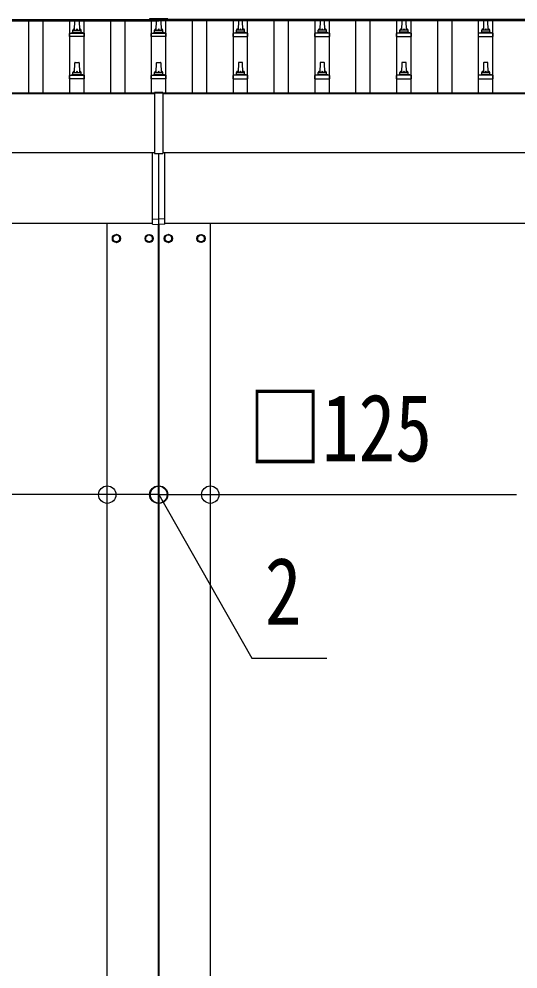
# Model space of a CAD drawing. Units: millimetres, scale not verified. Extents: x -21025 to 21025, y -14850 to 14850.
# Drawn here: x -11869 to -10648, y -9120 to -6795 of the extents above; entities that cross this region are included whole.
import ezdxf
from ezdxf.enums import TextEntityAlignment as Align

# ---------------------------------------------------------------- set-up
doc = ezdxf.new("R2010")
doc.units = ezdxf.units.MM
doc.header["$LTSCALE"] = 60
for name, color, linetype in [('0-5_YKK_13', 4, 'Continuous'), ('0-6_YKK_A1', 4, 'Continuous'), ('0-7_YKK_D', 6, 'Continuous')]:
    doc.layers.add(name, color=color, linetype=linetype)
doc.styles.add('ＭＳ ゴシック', font='')
doc.styles.get('ＭＳ ゴシック').set_extended_font_data('MS Gothic')

msp = doc.modelspace()

# ---------------------------------------------------------------- linework, layer by layer
at = {"layer": '0-5_YKK_13'}
for p, q in [((-11732.9, -6822.5), (-11732.17, -6798.97)), ((-11731.18, -6798), (-11722.63, -6798)), ((-11721.63, -6798.97), (-11720.9, -6822.5)), ((-11549.4, -6794.98), (-11549.4, -6797.83)), ((-11504.4, -6794.98), (-11549.4, -6794.98)), ((-11504.4, -6796.83), (-11549.4, -6796.83)), ((-11504.4, -6797.83), (-11549.4, -6797.83)), ((-11532.9, -6822.5), (-11532.17, -6798.97)), ((-11531.18, -6798), (-11522.63, -6798)), ((-11521.63, -6798.97), (-11520.9, -6822.5)), ((-11504.4, -6794.98), (-11504.4, -6797.83)), ((-11332.17, -6798.97), (-11332.9, -6822.5)), ((-11322.63, -6798), (-11331.18, -6798)), ((-11320.9, -6822.5), (-11321.63, -6798.97)), ((-11132.17, -6798.97), (-11132.9, -6822.5)), ((-11122.63, -6798), (-11131.18, -6798)), ((-11120.9, -6822.5), (-11121.63, -6798.97)), ((-10932.17, -6798.97), (-10932.9, -6822.5)), ((-10922.63, -6798), (-10931.18, -6798)), ((-10920.9, -6822.5), (-10921.63, -6798.97)), ((-10732.17, -6798.97), (-10732.9, -6822.5)), ((-10722.63, -6798), (-10731.18, -6798)), ((-10720.9, -6822.5), (-10721.63, -6798.97)), ((-11745.15, -6838), (-11745.15, -6830.28)), ((-11744.77, -6829.5), (-11709.03, -6829.5)), ((-11744.39, -6829.31), (-11737.67, -6827.68)), ((-11737.28, -6827.5), (-11716.52, -6827.5)), ((-11736.9, -6826.71), (-11736.9, -6822.5)), ((-11735.9, -6822.5), (-11717.9, -6822.5)), ((-11716.9, -6826.71), (-11716.9, -6822.5)), ((-11709.42, -6829.31), (-11716.14, -6827.68)), ((-11708.65, -6838), (-11708.65, -6830.28)), ((-11545.15, -6838), (-11545.15, -6830.28)), ((-11544.77, -6829.5), (-11509.03, -6829.5)), ((-11544.39, -6829.31), (-11537.67, -6827.68)), ((-11537.28, -6827.5), (-11516.52, -6827.5)), ((-11536.9, -6826.71), (-11536.9, -6822.5)), ((-11535.9, -6822.5), (-11517.9, -6822.5)), ((-11516.9, -6826.71), (-11516.9, -6822.5)), ((-11509.42, -6829.31), (-11516.14, -6827.68)), ((-11508.65, -6838), (-11508.65, -6830.28)), ((-11345.15, -6838), (-11345.15, -6830.28)), ((-11309.03, -6829.5), (-11344.77, -6829.5)), ((-11344.39, -6829.31), (-11337.67, -6827.68)), ((-11316.52, -6827.5), (-11337.28, -6827.5)), ((-11336.9, -6826.71), (-11336.9, -6822.5)), ((-11317.9, -6822.5), (-11335.9, -6822.5)), ((-11316.9, -6826.71), (-11316.9, -6822.5)), ((-11309.42, -6829.31), (-11316.14, -6827.68)), ((-11308.65, -6838), (-11308.65, -6830.28)), ((-11145.15, -6838), (-11145.15, -6830.28)), ((-11109.03, -6829.5), (-11144.77, -6829.5)), ((-11144.39, -6829.31), (-11137.67, -6827.68)), ((-11116.52, -6827.5), (-11137.28, -6827.5)), ((-11136.9, -6826.71), (-11136.9, -6822.5)), ((-11117.9, -6822.5), (-11135.9, -6822.5)), ((-11116.9, -6826.71), (-11116.9, -6822.5)), ((-11109.42, -6829.31), (-11116.14, -6827.68)), ((-11108.65, -6838), (-11108.65, -6830.28)), ((-10945.15, -6838), (-10945.15, -6830.28)), ((-10909.03, -6829.5), (-10944.77, -6829.5)), ((-10944.39, -6829.31), (-10937.67, -6827.68)), ((-10916.52, -6827.5), (-10937.28, -6827.5)), ((-10936.9, -6826.71), (-10936.9, -6822.5)), ((-10917.9, -6822.5), (-10935.9, -6822.5)), ((-10916.9, -6826.71), (-10916.9, -6822.5)), ((-10909.42, -6829.31), (-10916.14, -6827.68)), ((-10908.65, -6838), (-10908.65, -6830.28)), ((-10745.15, -6838), (-10745.15, -6830.28)), ((-10709.03, -6829.5), (-10744.77, -6829.5)), ((-10744.39, -6829.31), (-10737.67, -6827.68)), ((-10716.52, -6827.5), (-10737.28, -6827.5)), ((-10736.9, -6826.71), (-10736.9, -6822.5)), ((-10717.9, -6822.5), (-10735.9, -6822.5)), ((-10716.9, -6826.71), (-10716.9, -6822.5)), ((-10709.42, -6829.31), (-10716.14, -6827.68)), ((-10708.65, -6838), (-10708.65, -6830.28)), ((-11708.65, -6838), (-11745.15, -6838)), ((-11508.65, -6838), (-11545.15, -6838)), ((-11345.15, -6838), (-11308.65, -6838)), ((-11145.15, -6838), (-11108.65, -6838)), ((-10945.15, -6838), (-10908.65, -6838)), ((-10745.15, -6838), (-10708.65, -6838)), ((-11732.9, -6925.83), (-11732.17, -6902.31)), ((-11731.18, -6901.33), (-11722.63, -6901.33)), ((-11721.63, -6902.31), (-11720.9, -6925.83)), ((-11532.9, -6925.83), (-11532.17, -6902.31)), ((-11531.18, -6901.33), (-11522.63, -6901.33)), ((-11521.63, -6902.31), (-11520.9, -6925.83)), ((-11332.17, -6902.31), (-11332.9, -6925.83)), ((-11322.63, -6901.33), (-11331.18, -6901.33)), ((-11320.9, -6925.83), (-11321.63, -6902.31)), ((-11132.17, -6902.31), (-11132.9, -6925.83)), ((-11122.63, -6901.33), (-11131.18, -6901.33)), ((-11120.9, -6925.83), (-11121.63, -6902.31)), ((-10932.17, -6902.31), (-10932.9, -6925.83)), ((-10922.63, -6901.33), (-10931.18, -6901.33)), ((-10920.9, -6925.83), (-10921.63, -6902.31)), ((-10732.17, -6902.31), (-10732.9, -6925.83)), ((-10722.63, -6901.33), (-10731.18, -6901.33)), ((-10720.9, -6925.83), (-10721.63, -6902.31)), ((-11736.9, -6930.04), (-11736.9, -6925.83)), ((-11735.9, -6925.83), (-11717.9, -6925.83)), ((-11716.9, -6930.04), (-11716.9, -6925.83)), ((-11536.9, -6930.04), (-11536.9, -6925.83)), ((-11535.9, -6925.83), (-11517.9, -6925.83)), ((-11516.9, -6930.04), (-11516.9, -6925.83)), ((-11336.9, -6930.04), (-11336.9, -6925.83)), ((-11317.9, -6925.83), (-11335.9, -6925.83)), ((-11316.9, -6930.04), (-11316.9, -6925.83)), ((-11136.9, -6930.04), (-11136.9, -6925.83)), ((-11117.9, -6925.83), (-11135.9, -6925.83)), ((-11116.9, -6930.04), (-11116.9, -6925.83)), ((-10936.9, -6930.04), (-10936.9, -6925.83)), ((-10917.9, -6925.83), (-10935.9, -6925.83)), ((-10916.9, -6930.04), (-10916.9, -6925.83)), ((-10736.9, -6930.04), (-10736.9, -6925.83)), ((-10717.9, -6925.83), (-10735.9, -6925.83)), ((-10716.9, -6930.04), (-10716.9, -6925.83)), ((-11745.15, -6941.33), (-11745.15, -6933.62)), ((-11708.65, -6941.33), (-11745.15, -6941.33)), ((-11744.77, -6932.83), (-11709.03, -6932.83)), ((-11744.39, -6932.64), (-11737.67, -6931.02)), ((-11737.28, -6930.83), (-11716.52, -6930.83)), ((-11709.42, -6932.64), (-11716.14, -6931.02)), ((-11708.65, -6941.33), (-11708.65, -6933.62)), ((-11545.15, -6941.33), (-11545.15, -6933.62)), ((-11508.65, -6941.33), (-11545.15, -6941.33)), ((-11544.77, -6932.83), (-11509.03, -6932.83)), ((-11544.39, -6932.64), (-11537.67, -6931.02)), ((-11537.28, -6930.83), (-11516.52, -6930.83)), ((-11509.42, -6932.64), (-11516.14, -6931.02)), ((-11508.65, -6941.33), (-11508.65, -6933.62)), ((-11345.15, -6941.33), (-11345.15, -6933.62)), ((-11345.15, -6941.33), (-11308.65, -6941.33)), ((-11309.03, -6932.83), (-11344.77, -6932.83)), ((-11344.39, -6932.64), (-11337.67, -6931.02)), ((-11316.52, -6930.83), (-11337.28, -6930.83)), ((-11309.42, -6932.64), (-11316.14, -6931.02)), ((-11308.65, -6941.33), (-11308.65, -6933.62)), ((-11145.15, -6941.33), (-11145.15, -6933.62)), ((-11145.15, -6941.33), (-11108.65, -6941.33)), ((-11109.03, -6932.83), (-11144.77, -6932.83)), ((-11144.39, -6932.64), (-11137.67, -6931.02)), ((-11116.52, -6930.83), (-11137.28, -6930.83)), ((-11109.42, -6932.64), (-11116.14, -6931.02)), ((-11108.65, -6941.33), (-11108.65, -6933.62)), ((-10945.15, -6941.33), (-10945.15, -6933.62)), ((-10945.15, -6941.33), (-10908.65, -6941.33)), ((-10909.03, -6932.83), (-10944.77, -6932.83)), ((-10944.39, -6932.64), (-10937.67, -6931.02)), ((-10916.52, -6930.83), (-10937.28, -6930.83)), ((-10909.42, -6932.64), (-10916.14, -6931.02)), ((-10908.65, -6941.33), (-10908.65, -6933.62)), ((-10745.15, -6941.33), (-10745.15, -6933.62)), ((-10745.15, -6941.33), (-10708.65, -6941.33)), ((-10709.03, -6932.83), (-10744.77, -6932.83)), ((-10744.39, -6932.64), (-10737.67, -6931.02)), ((-10716.52, -6930.83), (-10737.28, -6930.83)), ((-10709.42, -6932.64), (-10716.14, -6931.02)), ((-10708.65, -6941.33), (-10708.65, -6933.62)), ((-11536.9, -6975.25), (-11536.9, -7124.05)), ((-11516.9, -6975.25), (-11536.9, -6975.25)), ((-11516.9, -6976.85), (-11536.9, -6976.85)), ((-11516.9, -6975.25), (-11516.9, -7124.05)), ((-11541.9, -7284.75), (-11541.9, -7122.26)), ((-11536.9, -7124.05), (-11516.9, -7124.05)), ((-11511.9, -7284.75), (-11511.9, -7122.26)), ((-11541.9, -7297.44), (-11526.9, -7298.09)), ((-11511.9, -7284.75), (-11526.9, -7284.09)), ((-11511.9, -7297.44), (-11511.9, -7284.75)), ((-11621.8, -7331.84), (-11621.9, -7331.84)), ((-11621.8, -7332.34), (-11621.9, -7332.34)), ((-11559, -7331.84), (-11558.9, -7331.84)), ((-11559, -7332.34), (-11558.9, -7332.34)), ((-11494.8, -7331.84), (-11494.9, -7331.84)), ((-11494.8, -7332.34), (-11494.9, -7332.34)), ((-11432, -7331.84), (-11431.9, -7331.84)), ((-11432, -7332.34), (-11431.9, -7332.34))]:
    msp.add_line(p, q, dxfattribs=at)
for points in [[(-11541.9, -7297.44), (-11541.9, -7284.75), (-11526.9, -7284.09), (-11526.9, -7124.05)], [(-11511.9, -7297.44), (-11526.9, -7298.09), (-11526.9, -7284.09)]]:
    msp.add_lwpolyline(points, dxfattribs=at)
for points in [[(-11630.4, -7322.28), (-11638.9, -7327.18), (-11638.9, -7337), (-11630.4, -7341.91), (-11621.9, -7337), (-11621.9, -7327.18)], [(-11550.4, -7322.28), (-11541.9, -7327.18), (-11541.9, -7337), (-11550.4, -7341.91), (-11558.9, -7337), (-11558.9, -7327.18)], [(-11503.4, -7322.28), (-11511.9, -7327.18), (-11511.9, -7337), (-11503.4, -7341.91), (-11494.9, -7337), (-11494.9, -7327.18)], [(-11423.4, -7322.28), (-11414.9, -7327.18), (-11414.9, -7337), (-11423.4, -7341.91), (-11431.9, -7337), (-11431.9, -7327.18)]]:
    msp.add_lwpolyline(points, close=True, dxfattribs=at)
for centre, radius in [((-11630.4, -7332.09), 10), ((-11630.4, -7332.09), 8.5), ((-11550.4, -7332.09), 10), ((-11550.4, -7332.09), 8.5), ((-11503.4, -7332.09), 10), ((-11503.4, -7332.09), 8.5), ((-11423.4, -7332.09), 10), ((-11423.4, -7332.09), 8.5)]:
    msp.add_circle(centre, radius, dxfattribs=at)
for centre, radius, start, end in [((-11731.18, -6799), 1, 90, 178.60509), ((-11722.63, -6799), 1, 1.39491, 90), ((-11531.18, -6799), 1, 90, 178.60509), ((-11522.63, -6799), 1, 1.39491, 90), ((-11331.18, -6799), 1, 90, 178.60509), ((-11322.63, -6799), 1, 1.39491, 90), ((-11131.18, -6799), 1, 90, 178.60509), ((-11122.63, -6799), 1, 1.39491, 90), ((-10931.18, -6799), 1, 90, 178.60509), ((-10922.63, -6799), 1, 1.39491, 90), ((-10731.18, -6799), 1, 90, 178.60509), ((-10722.63, -6799), 1, 1.39491, 90), ((-11744.15, -6830.28), 1, 103.62699, 180), ((-11737.9, -6826.71), 1, 283.62699, 0), ((-11732.82, -6823.13), 4.13, 90, 171.17633), ((-11735.9, -6823.5), 1, 90, 180), ((-11723.57, -6822.5), 4.83, 133.60282, 180), ((-11730.23, -6822.5), 4.83, 0, 46.39718), ((-11720.99, -6823.13), 4.13, 8.82367, 90), ((-11717.9, -6823.5), 1, 0, 90), ((-11715.9, -6826.71), 1, 180, 256.37301), ((-11709.65, -6830.28), 1, 0, 76.37301), ((-11544.15, -6830.28), 1, 103.62699, 180), ((-11537.9, -6826.71), 1, 283.62699, 0), ((-11532.82, -6823.13), 4.13, 90, 171.17633), ((-11535.9, -6823.5), 1, 90, 180), ((-11523.57, -6822.5), 4.83, 133.60282, 180), ((-11530.23, -6822.5), 4.83, 0, 46.39718), ((-11520.99, -6823.13), 4.13, 8.82367, 90), ((-11517.9, -6823.5), 1, 0, 90), ((-11515.9, -6826.71), 1, 180, 256.37301), ((-11509.65, -6830.28), 1, 0, 76.37301), ((-11344.15, -6830.28), 1, 103.62699, 180), ((-11337.9, -6826.71), 1, 283.62699, 0), ((-11332.82, -6823.13), 4.13, 90, 171.17633), ((-11335.9, -6823.5), 1, 90, 180), ((-11323.57, -6822.5), 4.83, 133.60282, 180), ((-11330.23, -6822.5), 4.83, 0, 46.39718), ((-11320.99, -6823.13), 4.13, 8.82367, 90), ((-11317.9, -6823.5), 1, 0, 90), ((-11315.9, -6826.71), 1, 180, 256.37301), ((-11309.65, -6830.28), 1, 0, 76.37301), ((-11144.15, -6830.28), 1, 103.62699, 180), ((-11137.9, -6826.71), 1, 283.62699, 0), ((-11132.82, -6823.13), 4.13, 90, 171.17633), ((-11135.9, -6823.5), 1, 90, 180), ((-11123.57, -6822.5), 4.83, 133.60282, 180), ((-11130.23, -6822.5), 4.83, 0, 46.39718), ((-11120.99, -6823.13), 4.13, 8.82367, 90), ((-11117.9, -6823.5), 1, 0, 90), ((-11115.9, -6826.71), 1, 180, 256.37301), ((-11109.65, -6830.28), 1, 0, 76.37301), ((-10944.15, -6830.28), 1, 103.62699, 180), ((-10937.9, -6826.71), 1, 283.62699, 0), ((-10932.82, -6823.13), 4.13, 90, 171.17633), ((-10935.9, -6823.5), 1, 90, 180), ((-10923.57, -6822.5), 4.83, 133.60282, 180), ((-10930.23, -6822.5), 4.83, 0, 46.39718), ((-10920.99, -6823.13), 4.13, 8.82367, 90), ((-10917.9, -6823.5), 1, 0, 90), ((-10915.9, -6826.71), 1, 180, 256.37301), ((-10909.65, -6830.28), 1, 0, 76.37301), ((-10744.15, -6830.28), 1, 103.62699, 180), ((-10737.9, -6826.71), 1, 283.62699, 0), ((-10732.82, -6823.13), 4.13, 90, 171.17633), ((-10735.9, -6823.5), 1, 90, 180), ((-10723.57, -6822.5), 4.83, 133.60282, 180), ((-10730.23, -6822.5), 4.83, 0, 46.39718), ((-10720.99, -6823.13), 4.13, 8.82367, 90), ((-10717.9, -6823.5), 1, 0, 90), ((-10715.9, -6826.71), 1, 180, 256.37301), ((-10709.65, -6830.28), 1, 0, 76.37301), ((-11731.18, -6902.33), 1, 90, 178.60509), ((-11722.63, -6902.33), 1, 1.39491, 90), ((-11531.18, -6902.33), 1, 90, 178.60509), ((-11522.63, -6902.33), 1, 1.39491, 90), ((-11331.18, -6902.33), 1, 90, 178.60509), ((-11322.63, -6902.33), 1, 1.39491, 90), ((-11131.18, -6902.33), 1, 90, 178.60509), ((-11122.63, -6902.33), 1, 1.39491, 90), ((-10931.18, -6902.33), 1, 90, 178.60509), ((-10922.63, -6902.33), 1, 1.39491, 90), ((-10731.18, -6902.33), 1, 90, 178.60509), ((-10722.63, -6902.33), 1, 1.39491, 90), ((-11732.82, -6926.46), 4.13, 90, 171.17633), ((-11735.9, -6926.83), 1, 90, 180), ((-11723.57, -6925.83), 4.83, 133.60282, 180), ((-11730.23, -6925.83), 4.83, 0, 46.39718), ((-11720.99, -6926.46), 4.13, 8.82367, 90), ((-11717.9, -6926.83), 1, 0, 90), ((-11532.82, -6926.46), 4.13, 90, 171.17633), ((-11535.9, -6926.83), 1, 90, 180), ((-11523.57, -6925.83), 4.83, 133.60282, 180), ((-11530.23, -6925.83), 4.83, 0, 46.39718), ((-11520.99, -6926.46), 4.13, 8.82367, 90), ((-11517.9, -6926.83), 1, 0, 90), ((-11332.82, -6926.46), 4.13, 90, 171.17633), ((-11335.9, -6926.83), 1, 90, 180), ((-11323.57, -6925.83), 4.83, 133.60282, 180), ((-11330.23, -6925.83), 4.83, 0, 46.39718), ((-11320.99, -6926.46), 4.13, 8.82367, 90), ((-11317.9, -6926.83), 1, 0, 90), ((-11132.82, -6926.46), 4.13, 90, 171.17633), ((-11135.9, -6926.83), 1, 90, 180), ((-11123.57, -6925.83), 4.83, 133.60282, 180), ((-11130.23, -6925.83), 4.83, 0, 46.39718), ((-11120.99, -6926.46), 4.13, 8.82367, 90), ((-11117.9, -6926.83), 1, 0, 90), ((-10932.82, -6926.46), 4.13, 90, 171.17633), ((-10935.9, -6926.83), 1, 90, 180), ((-10923.57, -6925.83), 4.83, 133.60282, 180), ((-10930.23, -6925.83), 4.83, 0, 46.39718), ((-10920.99, -6926.46), 4.13, 8.82367, 90), ((-10917.9, -6926.83), 1, 0, 90), ((-10732.82, -6926.46), 4.13, 90, 171.17633), ((-10735.9, -6926.83), 1, 90, 180), ((-10723.57, -6925.83), 4.83, 133.60282, 180), ((-10730.23, -6925.83), 4.83, 0, 46.39718), ((-10720.99, -6926.46), 4.13, 8.82367, 90), ((-10717.9, -6926.83), 1, 0, 90), ((-11744.15, -6933.62), 1, 103.62699, 180), ((-11737.9, -6930.04), 1, 283.62699, 0), ((-11715.9, -6930.04), 1, 180, 256.37301), ((-11709.65, -6933.62), 1, 0, 76.37301), ((-11544.15, -6933.62), 1, 103.62699, 180), ((-11537.9, -6930.04), 1, 283.62699, 0), ((-11515.9, -6930.04), 1, 180, 256.37301), ((-11509.65, -6933.62), 1, 0, 76.37301), ((-11344.15, -6933.62), 1, 103.62699, 180), ((-11337.9, -6930.04), 1, 283.62699, 0), ((-11315.9, -6930.04), 1, 180, 256.37301), ((-11309.65, -6933.62), 1, 0, 76.37301), ((-11144.15, -6933.62), 1, 103.62699, 180), ((-11137.9, -6930.04), 1, 283.62699, 0), ((-11115.9, -6930.04), 1, 180, 256.37301), ((-11109.65, -6933.62), 1, 0, 76.37301), ((-10944.15, -6933.62), 1, 103.62699, 180), ((-10937.9, -6930.04), 1, 283.62699, 0), ((-10915.9, -6930.04), 1, 180, 256.37301), ((-10909.65, -6933.62), 1, 0, 76.37301), ((-10744.15, -6933.62), 1, 103.62699, 180), ((-10737.9, -6930.04), 1, 283.62699, 0), ((-10715.9, -6930.04), 1, 180, 256.37301), ((-10709.65, -6933.62), 1, 0, 76.37301), ((-11630.4, -7332.09), 8.6, 171.25399, 188.74601), ((-11630.4, -7332.09), 8.6, 111.25399, 128.74601), ((-11630.4, -7332.09), 8.6, 231.25399, 248.74601), ((-11630.4, -7332.09), 8.6, 51.25399, 68.74601), ((-11630.4, -7332.09), 8.6, 291.25399, 308.74601), ((-11630.4, -7332.09), 8.6, 1.66581, 8.74601), ((-11630.4, -7332.09), 8.6, 351.25399, 358.33419), ((-11550.4, -7332.09), 8.6, 171.25399, 178.33419), ((-11550.4, -7332.09), 8.6, 181.66581, 188.74601), ((-11550.4, -7332.09), 8.6, 111.25399, 128.74601), ((-11550.4, -7332.09), 8.6, 231.25399, 248.74601), ((-11550.4, -7332.09), 8.6, 51.25399, 68.74601), ((-11550.4, -7332.09), 8.6, 291.25399, 308.74601), ((-11550.4, -7332.09), 8.6, 351.25399, 8.74601), ((-11503.4, -7332.09), 8.6, 171.25399, 188.74601), ((-11503.4, -7332.09), 8.6, 111.25399, 128.74601), ((-11503.4, -7332.09), 8.6, 231.25399, 248.74601), ((-11503.4, -7332.09), 8.6, 51.25399, 68.74601), ((-11503.4, -7332.09), 8.6, 291.25399, 308.74601), ((-11503.4, -7332.09), 8.6, 1.66581, 8.74601), ((-11503.4, -7332.09), 8.6, 351.25399, 358.33419), ((-11423.4, -7332.09), 8.6, 171.25399, 178.33419), ((-11423.4, -7332.09), 8.6, 181.66581, 188.74601), ((-11423.4, -7332.09), 8.6, 111.25399, 128.74601), ((-11423.4, -7332.09), 8.6, 231.25399, 248.74601), ((-11423.4, -7332.09), 8.6, 51.25399, 68.74601), ((-11423.4, -7332.09), 8.6, 291.25399, 308.74601), ((-11423.4, -7332.09), 8.6, 351.25399, 8.74601)]:
    msp.add_arc(centre, radius, start, end, dxfattribs=at)
at = {"layer": '0-6_YKK_A1'}
for p, q in [((-16949.9, -6795.98), (-11549.4, -6795.98)), ((-16949.9, -6799.57), (-11526.9, -6799.57)), ((-11844.4, -6975.59), (-11844.4, -6799.57)), ((-11809.4, -6975.59), (-11809.4, -6799.57)), ((-11744.4, -6975.59), (-11744.4, -6799.57)), ((-11709.4, -6975.59), (-11709.4, -6799.57)), ((-11644.4, -6975.59), (-11644.4, -6799.57)), ((-11609.4, -6975.59), (-11609.4, -6799.57)), ((-11544.4, -6975.83), (-11544.4, -6799.57)), ((-11526.9, -6797.83), (-11526.9, -6799.57)), ((-6103.9, -6799.57), (-11526.9, -6799.57)), ((-11509.4, -6975.83), (-11509.4, -6799.57)), ((-6103.9, -6795.98), (-11504.4, -6795.98)), ((-11444.4, -6975.59), (-11444.4, -6799.57)), ((-11409.4, -6975.59), (-11409.4, -6799.57)), ((-11344.4, -6975.59), (-11344.4, -6799.57)), ((-11309.4, -6975.59), (-11309.4, -6799.57)), ((-11244.4, -6975.59), (-11244.4, -6799.57)), ((-11209.4, -6975.59), (-11209.4, -6799.57)), ((-11144.4, -6975.59), (-11144.4, -6799.57)), ((-11109.4, -6975.59), (-11109.4, -6799.57)), ((-11044.4, -6975.59), (-11044.4, -6799.57)), ((-11009.4, -6975.59), (-11009.4, -6799.57)), ((-10944.4, -6975.59), (-10944.4, -6799.57)), ((-10909.4, -6975.59), (-10909.4, -6799.57)), ((-10844.4, -6975.59), (-10844.4, -6799.57)), ((-10809.4, -6975.59), (-10809.4, -6799.57)), ((-10744.4, -6975.59), (-10744.4, -6799.57)), ((-10709.4, -6975.59), (-10709.4, -6799.57)), ((-16949.9, -6975.83), (-11536.9, -6975.83)), ((-16945.2, -6977.38), (-11536.9, -6977.38)), ((-11516.9, -6975.83), (-6103.9, -6975.83)), ((-11516.9, -6977.38), (-6108.6, -6977.38)), ((-11536.9, -7122.26), (-16945.2, -7122.26)), ((-6108.6, -7122.26), (-11516.9, -7122.26)), ((-11541.9, -7295.09), (-16832.3, -7295.09)), ((-11652.9, -11295.09), (-11652.9, -7295.09)), ((-11527.9, -7298.05), (-11527.9, -11295.09)), ((-11525.9, -11295.09), (-11525.9, -7298.05)), ((-6221.51, -7295.09), (-11511.9, -7295.09)), ((-11400.9, -7295.09), (-11400.9, -11295.09))]:
    msp.add_line(p, q, dxfattribs=at)
at = {"layer": '0-7_YKK_D'}
for p, q in [((-11527.9, -7959.09), (-11612.9, -7959.09)), ((-11527.9, -7959.09), (-11525.9, -7959.09)), ((-11527.9, -7959.09), (-11525.9, -7959.09)), ((-11525.9, -7959.09), (-11440.9, -7959.09))]:
    msp.add_line(p, q, dxfattribs=at)
for points in [[(-11527.9, -7959.09), (-11652.9, -7959.09), (-12401.9, -7959.09)], [(-11526.9, -7959.09), (-11299.59, -8359.09), (-11115.59, -8359.09)], [(-11525.9, -7959.09), (-11400.9, -7959.09), (-10651.9, -7959.09)]]:
    msp.add_lwpolyline(points, dxfattribs=at)
for centre in [(-11652.9, -7959.09), (-11527.9, -7959.09), (-11527.9, -7959.09), (-11525.9, -7959.09), (-11525.9, -7959.09), (-11400.9, -7959.09)]:
    msp.add_circle(centre, 21.25, dxfattribs=at)

# ---------------------------------------------------------------- texts
at = {"layer": '0-7_YKK_D', "style": 'ＭＳ ゴシック', "width": 0.8}
for s, p in [('□125', (-11307.9, -7927.09)), ('2', (-11267.59, -8327.09))]:
    msp.add_text(s, height=165, dxfattribs=at).set_placement(p, align=Align.BOTTOM_LEFT)

doc.saveas('drawing.dxf')
